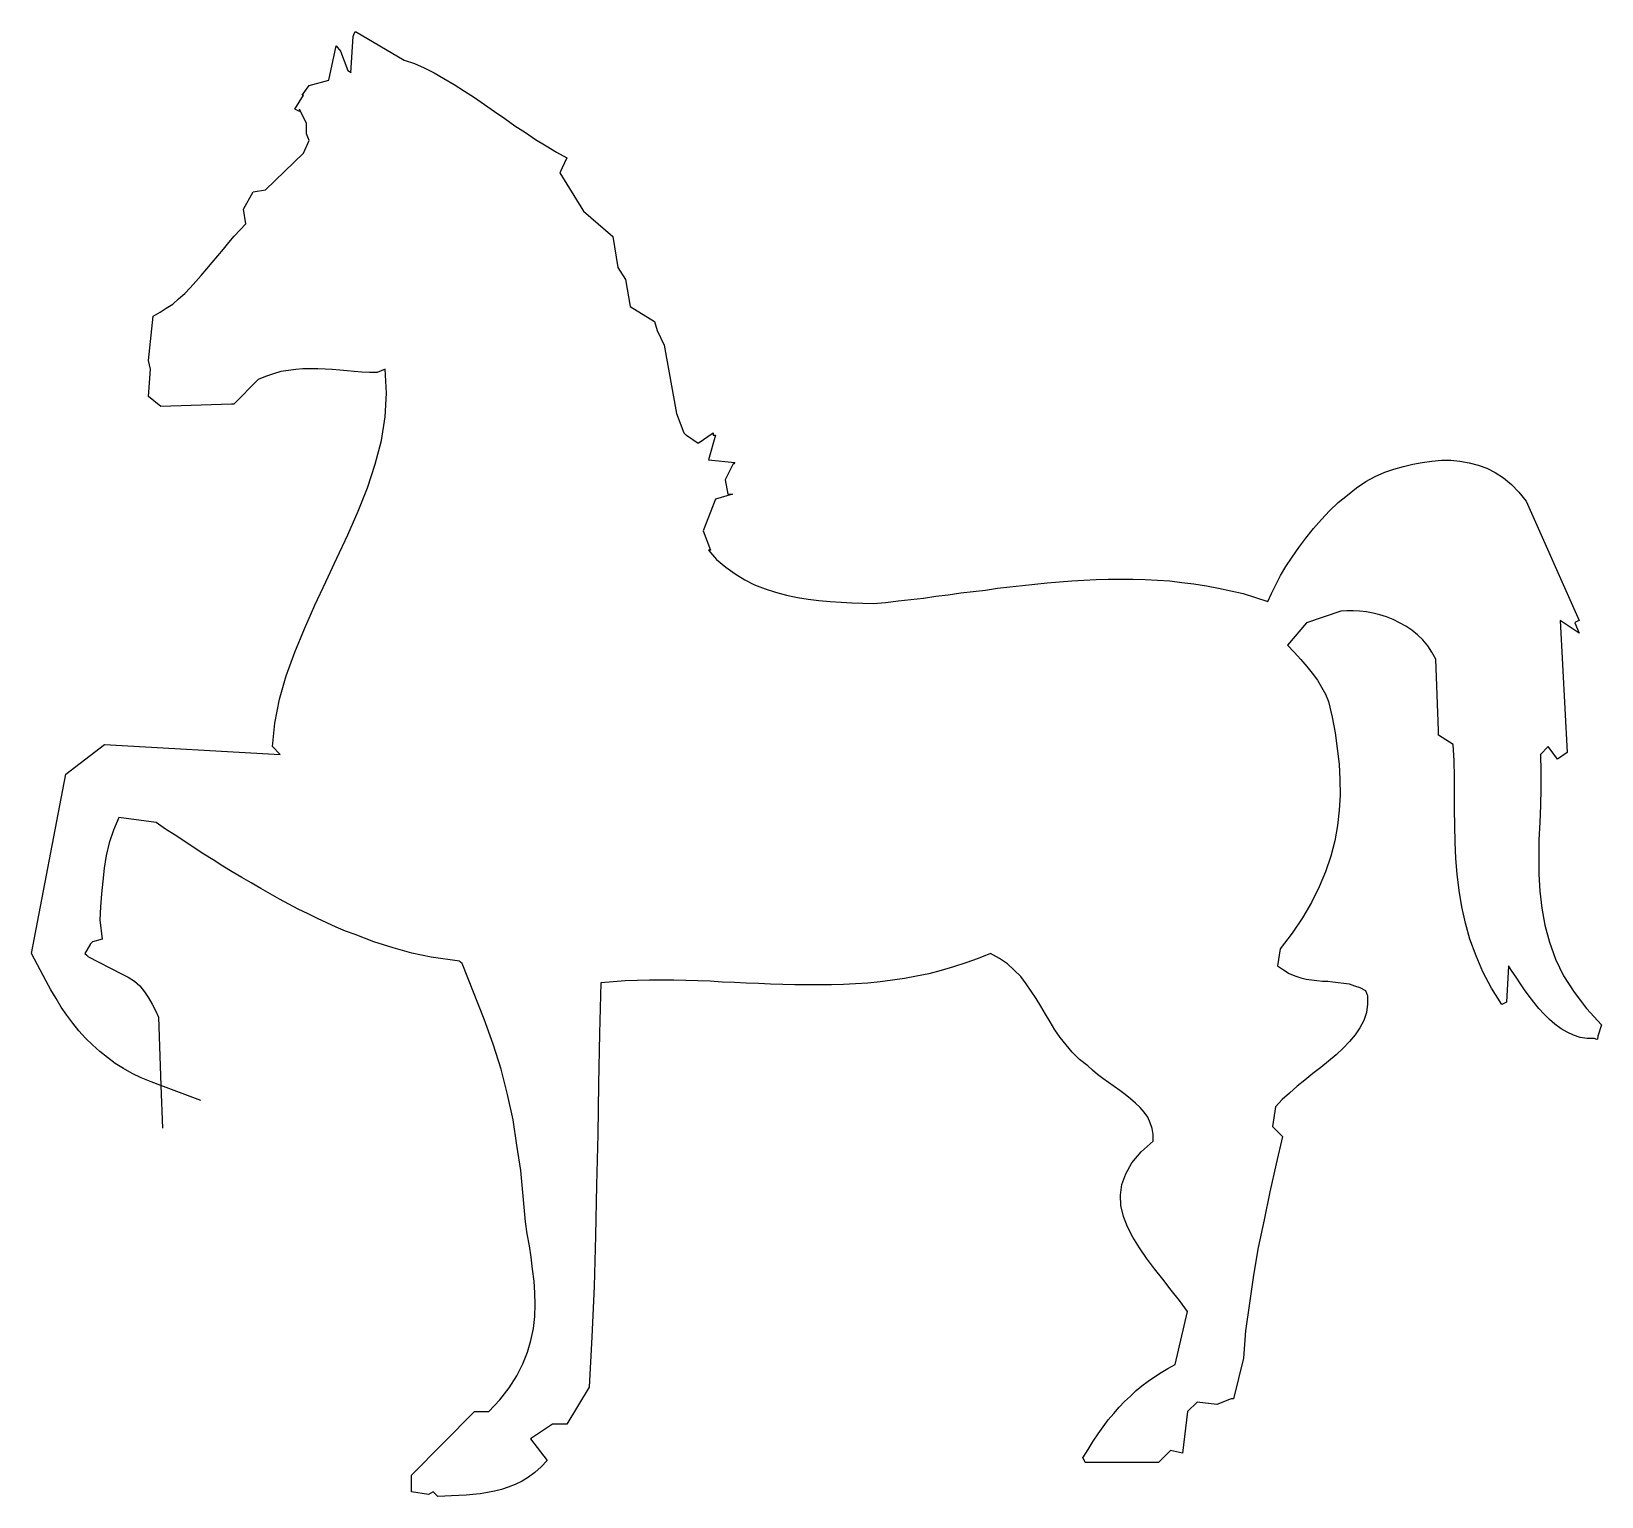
# Model space of a CAD drawing. Header units: metres. Extents: x 0 to 110, y -103 to 0.
import ezdxf

# ---------------------------------------------------------------- set-up
doc = ezdxf.new("R2010")
doc.units = ezdxf.units.M

msp = doc.modelspace()

# ---------------------------------------------------------------- linework, layer by layer
at = {"layer": 'CUT'}
for p, q in [((22.74, -0.05), (22.77, 0)), ((22.77, 0), (26.2, -2.01)), ((20.89, -3.43), (21.42, -1.02)), ((21.42, -1.02), (21.72, -1.4)), ((22.44, -2.9), (22.61, -0.36)), ((22.61, -0.36), (22.69, -0.15)), ((22.69, -0.15), (22.74, -0.05)), ((21.72, -1.4), (22.23, -2.74)), ((26.2, -2.01), (26.91, -2.26)), ((22.23, -2.74), (22.36, -2.82)), ((22.36, -2.82), (22.41, -2.87)), ((22.41, -2.87), (22.44, -2.9)), ((26.91, -2.26), (27.59, -2.57)), ((27.59, -2.57), (28.31, -2.92)), ((28.31, -2.92), (28.99, -3.3)), ((28.99, -3.3), (29.7, -3.74)), ((19.03, -4.47), (19.51, -3.79)), ((19.51, -3.79), (20.89, -3.43)), ((29.7, -3.74), (30.42, -4.19)), ((30.42, -4.19), (31.13, -4.65)), ((18.5, -5.46), (19.13, -4.47)), ((18.83, -5.62), (18.5, -5.46)), ((19.34, -6.48), (18.83, -5.46)), ((18.83, -5.46), (18.83, -5.54)), ((19.06, -4.47), (19.03, -4.47)), ((19.08, -4.47), (19.06, -4.47)), ((19.13, -4.47), (19.08, -4.47)), ((31.13, -4.65), (31.84, -5.13)), ((31.84, -5.13), (32.55, -5.64)), ((18.83, -5.54), (18.83, -5.59)), ((18.83, -5.59), (18.83, -5.62)), ((19.34, -7.19), (19.34, -6.48)), ((32.55, -5.64), (33.26, -6.12)), ((33.26, -6.12), (33.97, -6.63)), ((19.13, -8.56), (19.51, -7.67)), ((19.51, -7.67), (19.34, -7.19)), ((33.97, -6.63), (34.71, -7.11)), ((34.71, -7.11), (35.42, -7.6)), ((35.42, -7.6), (36.16, -8.05)), ((16.46, -11.13), (19.13, -8.56)), ((36.16, -8.05), (36.89, -8.49)), ((36.89, -8.49), (37.63, -8.89)), ((37.63, -8.89), (37.12, -9.94)), ((37.12, -9.94), (38.8, -12.63)), ((14.91, -12.48), (15.58, -11.28)), ((15.58, -11.28), (16.46, -11.13)), ((15.07, -13.52), (14.91, -12.48)), ((38.8, -12.63), (40.86, -14.41)), ((14.25, -14.38), (14.66, -13.95)), ((14.66, -13.95), (15.07, -13.52)), ((13.09, -15.78), (13.49, -15.3)), ((13.49, -15.3), (13.87, -14.84)), ((13.87, -14.84), (14.25, -14.38)), ((40.86, -14.41), (41.21, -16.59)), ((12.32, -16.69), (12.7, -16.24)), ((12.7, -16.24), (13.09, -15.78)), ((11.15, -18.02), (11.56, -17.58)), ((11.56, -17.58), (11.94, -17.15)), ((11.94, -17.15), (12.32, -16.69)), ((41.21, -16.59), (41.75, -17.43)), ((41.75, -17.43), (42.08, -19.34)), ((10.34, -18.8), (10.77, -18.42)), ((10.77, -18.42), (11.15, -18.02)), ((8.56, -20), (9.05, -19.74)), ((9.05, -19.74), (9.48, -19.46)), ((9.48, -19.46), (9.93, -19.16)), ((9.93, -19.16), (10.34, -18.8)), ((42.08, -19.34), (43.78, -20.38)), ((8.23, -23.12), (8.56, -20)), ((43.78, -20.38), (43.98, -21.01)), ((43.98, -21.01), (44.47, -22.06)), ((44.47, -22.06), (45.33, -26.86)), ((8.38, -23.73), (8.23, -23.12)), ((8.23, -25.66), (8.38, -23.73)), ((16.46, -24.24), (15.93, -24.47)), ((17, -24.06), (16.46, -24.24)), ((17.53, -23.91), (17, -24.06)), ((18.07, -23.83), (17.53, -23.91)), ((18.57, -23.76), (18.07, -23.83)), ((19.08, -23.71), (18.57, -23.76)), ((19.62, -23.71), (19.08, -23.71)), ((20.12, -23.71), (19.62, -23.71)), ((20.63, -23.73), (20.12, -23.71)), ((21.14, -23.76), (20.63, -23.73)), ((21.67, -23.81), (21.14, -23.76)), ((22.18, -23.86), (21.67, -23.81)), ((22.69, -23.89), (22.18, -23.86)), ((23.22, -23.94), (22.69, -23.89)), ((23.76, -23.96), (23.22, -23.94)), ((24.29, -23.96), (23.76, -23.96)), ((24.85, -23.73), (24.29, -23.96)), ((24.95, -25.41), (24.85, -23.73)), ((15.93, -24.47), (14.23, -26.2)), ((9.1, -26.35), (8.23, -25.66)), ((14.05, -26.2), (9.1, -26.35)), ((14.08, -26.2), (14.05, -26.2)), ((14.13, -26.2), (14.08, -26.2)), ((14.23, -26.2), (14.13, -26.2)), ((24.85, -27.09), (24.95, -25.41)), ((24.6, -28.74), (24.85, -27.09)), ((45.33, -26.86), (45.84, -28.2)), ((45.84, -28.2), (45.94, -28.31)), ((45.94, -28.31), (45.99, -28.36)), ((45.99, -28.36), (46.02, -28.38)), ((46.02, -28.38), (46.86, -28.94)), ((46.86, -28.94), (47.9, -28.2)), ((48.07, -28.38), (47.57, -30.11)), ((47.9, -28.2), (47.9, -28.31)), ((47.9, -28.31), (47.9, -28.36)), ((47.9, -28.36), (47.9, -28.38)), ((47.9, -28.38), (48, -28.38)), ((48, -28.38), (48.05, -28.38)), ((48.05, -28.38), (48.07, -28.38)), ((24.16, -30.42), (24.6, -28.74)), ((23.61, -32.07), (24.16, -30.42)), ((47.57, -30.11), (49.42, -30.29)), ((49.27, -30.47), (48.74, -31.51)), ((49.29, -30.44), (49.27, -30.47)), ((49.35, -30.39), (49.29, -30.44)), ((49.42, -30.29), (49.35, -30.39)), ((95.11, -30.97), (95.74, -30.77)), ((95.74, -30.77), (96.4, -30.57)), ((96.4, -30.57), (97.06, -30.42)), ((97.06, -30.42), (97.73, -30.29)), ((97.73, -30.29), (98.39, -30.19)), ((98.39, -30.19), (99.07, -30.14)), ((99.07, -30.14), (99.73, -30.14)), ((99.73, -30.14), (100.37, -30.19)), ((100.37, -30.19), (101.03, -30.31)), ((101.03, -30.31), (101.66, -30.47)), ((101.66, -30.47), (102.27, -30.7)), ((102.27, -30.7), (102.86, -31)), ((48.74, -31.51), (48.94, -32.52)), ((93.1, -32.07), (93.76, -31.64)), ((93.76, -31.64), (94.42, -31.28)), ((94.42, -31.28), (95.11, -30.97)), ((102.86, -31), (103.44, -31.38)), ((103.44, -31.38), (104, -31.84)), ((104, -31.84), (104.51, -32.37)), ((22.97, -33.72), (23.61, -32.07)), ((48.07, -32.86), (47.19, -35.09)), ((49.27, -32.52), (48.07, -32.86)), ((48.94, -32.52), (49.14, -32.52)), ((49.14, -32.52), (49.22, -32.52)), ((49.22, -32.52), (49.27, -32.52)), ((91.83, -33.11), (92.47, -32.58)), ((92.47, -32.58), (93.1, -32.07)), ((104.51, -32.37), (105.02, -33.01)), ((105.02, -33.01), (108.75, -41.39)), ((22.23, -35.37), (22.97, -33.72)), ((90.64, -34.3), (91.22, -33.69)), ((91.22, -33.69), (91.83, -33.11)), ((47.19, -35.09), (47.72, -36.46)), ((89.54, -35.6), (90.08, -34.94)), ((90.08, -34.94), (90.64, -34.3)), ((21.47, -37.02), (22.23, -35.37)), ((88.58, -36.95), (89.06, -36.26)), ((89.06, -36.26), (89.54, -35.6)), ((20.68, -38.67), (21.47, -37.02)), ((47.59, -36.46), (47.57, -36.46)), ((47.57, -36.46), (48.15, -37.1)), ((47.64, -36.46), (47.59, -36.46)), ((47.72, -36.46), (47.64, -36.46)), ((48.15, -37.1), (48.79, -37.66)), ((88.15, -37.61), (88.58, -36.95)), ((48.79, -37.66), (49.45, -38.11)), ((49.45, -38.11), (50.13, -38.55)), ((50.13, -38.55), (50.82, -38.88)), ((73.1, -38.62), (73.94, -38.57)), ((73.94, -38.57), (74.81, -38.52)), ((74.81, -38.52), (75.67, -38.5)), ((75.67, -38.5), (76.53, -38.5)), ((76.53, -38.5), (77.4, -38.5)), ((77.4, -38.5), (78.26, -38.52)), ((78.26, -38.52), (79.12, -38.57)), ((79.12, -38.57), (79.99, -38.62)), ((87.43, -38.88), (87.76, -38.24)), ((87.76, -38.24), (88.15, -37.61)), ((19.92, -40.33), (20.68, -38.67)), ((50.82, -38.88), (51.56, -39.18)), ((51.56, -39.18), (52.29, -39.41)), ((52.29, -39.41), (53.06, -39.61)), ((53.06, -39.61), (53.82, -39.77)), ((62.68, -39.82), (63.55, -39.69)), ((63.55, -39.69), (64.41, -39.59)), ((64.41, -39.59), (65.3, -39.46)), ((65.3, -39.46), (66.17, -39.36)), ((66.17, -39.36), (67.03, -39.26)), ((67.03, -39.26), (67.89, -39.13)), ((67.89, -39.13), (68.76, -39.03)), ((68.76, -39.03), (69.65, -38.93)), ((69.65, -38.93), (70.51, -38.85)), ((70.51, -38.85), (71.37, -38.75)), ((71.37, -38.75), (72.24, -38.67)), ((72.24, -38.67), (73.1, -38.62)), ((79.99, -38.62), (80.83, -38.72)), ((80.83, -38.72), (81.69, -38.83)), ((81.69, -38.83), (82.56, -38.95)), ((82.56, -38.95), (83.42, -39.13)), ((83.42, -39.13), (84.28, -39.31)), ((84.28, -39.31), (85.15, -39.51)), ((85.15, -39.51), (86.01, -39.77)), ((86.88, -40.05), (87.13, -39.49)), ((87.13, -39.49), (87.43, -38.88)), ((19.18, -41.98), (19.92, -40.33)), ((53.82, -39.77), (54.58, -39.89)), ((54.58, -39.89), (55.34, -40)), ((55.34, -40), (56.13, -40.05)), ((56.13, -40.05), (56.89, -40.1)), ((56.89, -40.1), (57.65, -40.15)), ((57.65, -40.15), (58.42, -40.17)), ((58.42, -40.17), (59.15, -40.2)), ((59.15, -40.2), (60.04, -40.12)), ((60.04, -40.12), (60.91, -40.02)), ((60.91, -40.02), (61.8, -39.92)), ((61.8, -39.92), (62.68, -39.82)), ((86.01, -39.77), (86.88, -40.05)), ((92.01, -40.73), (89.59, -41.55)), ((92.44, -40.71), (92.01, -40.73)), ((92.87, -40.71), (92.44, -40.71)), ((93.33, -40.73), (92.87, -40.71)), ((93.81, -40.78), (93.33, -40.73)), ((94.27, -40.88), (93.81, -40.78)), ((89.59, -41.55), (88.25, -43.12)), ((94.75, -40.99), (94.27, -40.88)), ((95.21, -41.14), (94.75, -40.99)), ((95.69, -41.32), (95.21, -41.14)), ((96.12, -41.55), (95.69, -41.32)), ((96.58, -41.8), (96.12, -41.55)), ((96.99, -42.08), (96.58, -41.8)), ((108.75, -42.28), (107.41, -41.39)), ((107.41, -41.39), (107.91, -50.67)), ((108.5, -41.52), (108.45, -41.55)), ((108.45, -41.55), (108.75, -42.28)), ((108.58, -41.47), (108.5, -41.52)), ((108.75, -41.39), (108.58, -41.47)), ((18.5, -43.63), (19.18, -41.98)), ((97.39, -42.41), (96.99, -42.08)), ((97.78, -42.76), (97.39, -42.41)), ((98.11, -43.17), (97.78, -42.76)), ((17.91, -45.28), (18.5, -43.63)), ((88.25, -43.12), (88.73, -43.63)), ((88.73, -43.63), (89.19, -44.14)), ((98.41, -43.63), (98.11, -43.17)), ((98.69, -44.11), (98.41, -43.63)), ((98.87, -49.12), (98.69, -44.11)), ((89.19, -44.14), (89.62, -44.62)), ((89.62, -44.62), (90, -45.1)), ((90, -45.1), (90.36, -45.59)), ((17.43, -46.93), (17.91, -45.28)), ((90.36, -45.59), (90.66, -46.07)), ((90.66, -46.07), (90.92, -46.58)), ((17.1, -48.61), (17.43, -46.93)), ((90.92, -46.58), (91.14, -47.08)), ((91.14, -47.08), (91.4, -48.2)), ((91.4, -48.2), (91.6, -49.3)), ((16.95, -50.26), (17.1, -48.61)), ((91.6, -49.3), (91.75, -50.39)), ((98.87, -49.17), (98.87, -49.12)), ((98.87, -49.24), (98.87, -49.17)), ((98.87, -49.45), (98.87, -49.24)), ((99.91, -50.11), (98.87, -49.45)), ((2.41, -52.19), (5.13, -50.11)), ((5.13, -50.11), (17.48, -50.82)), ((17.48, -50.82), (16.95, -50.26)), ((91.75, -50.39), (91.88, -51.48)), ((99.96, -51.25), (99.91, -50.11)), ((106.57, -50.26), (106.03, -50.82)), ((107.23, -51.15), (106.57, -50.26)), ((107.91, -50.67), (107.23, -51.15)), ((91.88, -51.48), (91.93, -52.57)), ((99.99, -52.39), (99.96, -51.25)), ((106.03, -50.82), (106.06, -52.01)), ((0, -64.79), (2.41, -52.19)), ((91.93, -52.57), (91.96, -53.66)), ((99.99, -53.54), (99.99, -52.39)), ((106.06, -52.01), (106.06, -53.21)), ((91.96, -53.66), (91.88, -54.73)), ((99.99, -54.68), (99.99, -53.54)), ((106.06, -53.21), (106.03, -54.4)), ((91.88, -54.73), (91.78, -55.8)), ((100.01, -55.82), (99.99, -54.68)), ((106.03, -54.4), (105.98, -55.6)), ((5.77, -56.13), (5.46, -57.02)), ((6.15, -55.24), (5.77, -56.13)), ((8.77, -55.6), (6.15, -55.24)), ((9.43, -56.05), (8.77, -55.6)), ((10.11, -56.49), (9.43, -56.05)), ((91.78, -55.8), (91.58, -56.89)), ((100.04, -56.97), (100.01, -55.82)), ((105.98, -55.6), (105.93, -56.82)), ((5.46, -57.02), (5.26, -57.91)), ((10.77, -56.92), (10.11, -56.49)), ((11.43, -57.37), (10.77, -56.92)), ((12.12, -57.81), (11.43, -57.37)), ((91.58, -56.89), (91.3, -57.96)), ((100.09, -58.11), (100.04, -56.97)), ((105.93, -56.82), (105.91, -58.01)), ((5.26, -57.91), (5.11, -58.8)), ((12.78, -58.21), (12.12, -57.81)), ((13.44, -58.65), (12.78, -58.21)), ((91.3, -57.96), (90.94, -59.05)), ((100.19, -59.23), (100.09, -58.11)), ((105.91, -58.01), (105.93, -59.23)), ((5.11, -58.8), (5.01, -59.71)), ((14.1, -59.05), (13.44, -58.65)), ((14.79, -59.46), (14.1, -59.05)), ((15.45, -59.84), (14.79, -59.46)), ((90.94, -59.05), (90.48, -60.12)), ((100.32, -60.37), (100.19, -59.23)), ((105.93, -59.23), (105.98, -60.42)), ((4.93, -60.6), (4.85, -61.52)), ((5.01, -59.71), (4.93, -60.6)), ((16.11, -60.22), (15.45, -59.84)), ((16.77, -60.6), (16.11, -60.22)), ((17.43, -60.98), (16.77, -60.6)), ((90.48, -60.12), (89.95, -61.21)), ((100.52, -61.52), (100.32, -60.37)), ((105.98, -60.42), (106.14, -61.62)), ((4.85, -61.52), (4.8, -62.43)), ((18.09, -61.34), (17.43, -60.98)), ((18.75, -61.67), (18.09, -61.34)), ((19.44, -62), (18.75, -61.67)), ((89.95, -61.21), (89.31, -62.28)), ((100.77, -62.66), (100.52, -61.52)), ((106.14, -61.62), (106.34, -62.81)), ((4.8, -62.43), (4.98, -63.8)), ((20.1, -62.33), (19.44, -62)), ((20.76, -62.63), (20.1, -62.33)), ((21.42, -62.94), (20.76, -62.63)), ((89.31, -62.28), (88.58, -63.37)), ((101.08, -63.8), (100.77, -62.66)), ((106.34, -62.81), (106.67, -64.01)), ((4.29, -63.98), (4.19, -64.08)), ((4.98, -63.8), (4.29, -63.98)), ((22.08, -63.22), (21.42, -62.94)), ((22.74, -63.47), (22.08, -63.22)), ((23.4, -63.73), (22.74, -63.47)), ((24.06, -63.98), (23.4, -63.73)), ((24.75, -64.18), (24.06, -63.98)), ((88.58, -63.37), (87.74, -64.46)), ((101.51, -64.95), (101.08, -63.8)), ((1.04, -66.73), (0, -64.79)), ((4.12, -64.16), (3.76, -64.79)), ((3.76, -64.79), (3.89, -64.92)), ((3.89, -64.92), (3.94, -64.97)), ((3.94, -64.97), (3.96, -65)), ((3.96, -65), (6.33, -66.22)), ((4.14, -64.13), (4.12, -64.16)), ((4.19, -64.08), (4.14, -64.13)), ((25.41, -64.39), (24.75, -64.18)), ((26.07, -64.59), (25.41, -64.39)), ((26.73, -64.77), (26.07, -64.59)), ((27.42, -64.92), (26.73, -64.77)), ((28.08, -65.05), (27.42, -64.92)), ((28.74, -65.15), (28.08, -65.05)), ((67.38, -64.79), (66.52, -65.15)), ((68.02, -65.15), (67.38, -64.79)), ((87.74, -64.46), (87.56, -65.66)), ((101.99, -66.09), (101.51, -64.95)), ((106.67, -64.01), (107.1, -65.2)), ((29.42, -65.25), (28.74, -65.15)), ((30.08, -65.33), (29.42, -65.25)), ((30.11, -65.35), (30.08, -65.33)), ((30.16, -65.4), (30.11, -65.35)), ((30.26, -65.51), (30.16, -65.4)), ((31.81, -69.42), (30.26, -65.51)), ((63.93, -65.99), (63.06, -66.22)), ((64.79, -65.73), (63.93, -65.99)), ((65.66, -65.45), (64.79, -65.73)), ((66.52, -65.15), (65.66, -65.45)), ((68.58, -65.53), (68.02, -65.15)), ((69.06, -65.96), (68.58, -65.53)), ((69.52, -66.42), (69.06, -65.96)), ((87.56, -65.66), (87.97, -65.94)), ((87.97, -65.94), (88.37, -66.19)), ((88.37, -66.19), (88.78, -66.37)), ((102.6, -67.23), (101.99, -66.09)), ((103.8, -65.66), (103.65, -68.22)), ((104.05, -66.06), (103.8, -65.66)), ((104.33, -66.47), (104.05, -66.06)), ((107.1, -65.2), (107.66, -66.37)), ((1.37, -67.36), (1.04, -66.73)), ((6.33, -66.22), (6.81, -66.45)), ((6.81, -66.45), (7.24, -66.75)), ((7.24, -66.75), (7.62, -67.08)), ((7.62, -67.08), (7.95, -67.49)), ((40.02, -66.85), (39.92, -70.41)), ((40.88, -66.78), (40.02, -66.85)), ((41.72, -66.72), (40.88, -66.78)), ((42.59, -66.7), (41.72, -66.72)), ((43.42, -66.67), (42.59, -66.7)), ((44.29, -66.67), (43.42, -66.67)), ((45.13, -66.67), (44.29, -66.67)), ((45.99, -66.7), (45.13, -66.67)), ((46.83, -66.72), (45.99, -66.7)), ((47.69, -66.75), (46.83, -66.72)), ((48.53, -66.8), (47.69, -66.75)), ((49.4, -66.83), (48.53, -66.8)), ((50.23, -66.88), (49.4, -66.83)), ((51.1, -66.9), (50.23, -66.88)), ((51.94, -66.95), (51.1, -66.9)), ((52.8, -66.98), (51.94, -66.95)), ((53.64, -67), (52.8, -66.98)), ((54.5, -67), (53.64, -67)), ((55.34, -67), (54.5, -67)), ((56.21, -67), (55.34, -67)), ((57.07, -66.98), (56.21, -67)), ((57.91, -66.93), (57.07, -66.98)), ((58.77, -66.88), (57.91, -66.93)), ((59.63, -66.78), (58.77, -66.88)), ((60.5, -66.67), (59.63, -66.78)), ((61.34, -66.55), (60.5, -66.67)), ((62.2, -66.39), (61.34, -66.55)), ((63.06, -66.22), (62.2, -66.39)), ((69.9, -66.93), (69.52, -66.42)), ((70.26, -67.44), (69.9, -66.93)), ((88.78, -66.37), (89.19, -66.5)), ((89.19, -66.5), (89.57, -66.6)), ((89.57, -66.6), (89.95, -66.65)), ((89.95, -66.65), (90.33, -66.7)), ((90.33, -66.7), (90.71, -66.73)), ((90.71, -66.73), (91.09, -66.75)), ((91.09, -66.75), (91.45, -66.78)), ((91.45, -66.78), (91.83, -66.83)), ((91.83, -66.83), (92.21, -66.88)), ((92.21, -66.88), (92.59, -66.93)), ((92.59, -66.93), (92.97, -67.06)), ((92.97, -67.06), (93.35, -67.18)), ((93.35, -67.18), (93.74, -67.39)), ((103.32, -68.38), (102.6, -67.23)), ((104.64, -66.93), (104.33, -66.47)), ((104.92, -67.36), (104.64, -66.93)), ((107.66, -66.37), (108.4, -67.51)), ((1.73, -67.97), (1.37, -67.36)), ((2.08, -68.56), (1.73, -67.97)), ((7.95, -67.49), (8.23, -67.92)), ((8.23, -67.92), (8.49, -68.35)), ((8.49, -68.35), (8.71, -68.81)), ((70.61, -67.97), (70.26, -67.44)), ((70.92, -68.5), (70.61, -67.97)), ((93.74, -67.39), (93.81, -67.59)), ((93.81, -67.59), (93.86, -67.69)), ((93.89, -68.35), (93.81, -68.94)), ((93.86, -67.69), (93.89, -67.74)), ((93.89, -67.74), (93.89, -68.35)), ((103.65, -68.22), (103.32, -68.38)), ((105.25, -67.79), (104.92, -67.36)), ((105.58, -68.22), (105.25, -67.79)), ((105.93, -68.66), (105.58, -68.22)), ((108.4, -67.51), (109.26, -68.66)), ((2.49, -69.14), (2.08, -68.56)), ((2.9, -69.7), (2.49, -69.14)), ((8.71, -68.81), (8.92, -69.27)), ((8.92, -69.27), (9.1, -74.07)), ((32.45, -71.17), (31.81, -69.42)), ((71.25, -69.06), (70.92, -68.5)), ((71.58, -69.6), (71.25, -69.06)), ((93.63, -69.5), (93.35, -70.03)), ((93.81, -68.94), (93.63, -69.5)), ((106.29, -69.06), (105.93, -68.66)), ((106.67, -69.44), (106.29, -69.06)), ((107.05, -69.77), (106.67, -69.44)), ((109.26, -68.66), (110.33, -69.8)), ((3.33, -70.23), (2.9, -69.7)), ((3.81, -70.74), (3.33, -70.23)), ((39.92, -70.41), (39.84, -73.97)), ((71.91, -70.15), (71.58, -69.6)), ((72.29, -70.69), (71.91, -70.15)), ((93.02, -70.51), (92.62, -70.99)), ((93.35, -70.03), (93.02, -70.51)), ((107.48, -70.08), (107.05, -69.77)), ((107.91, -70.33), (107.48, -70.08)), ((108.35, -70.54), (107.91, -70.33)), ((108.83, -70.69), (108.35, -70.54)), ((110.07, -70.61), (110.05, -70.82)), ((110.33, -69.8), (110.07, -70.61)), ((4.29, -71.22), (3.81, -70.74)), ((4.8, -71.68), (4.29, -71.22)), ((5.34, -72.11), (4.8, -71.68)), ((33.01, -72.93), (32.45, -71.17)), ((72.7, -71.22), (72.29, -70.69)), ((73.13, -71.73), (72.7, -71.22)), ((92.16, -71.45), (91.68, -71.91)), ((92.62, -70.99), (92.16, -71.45)), ((109.31, -70.77), (108.83, -70.69)), ((109.82, -70.77), (109.31, -70.77)), ((109.87, -70.79), (109.82, -70.77)), ((109.97, -70.84), (109.87, -70.79)), ((110.05, -70.82), (109.97, -70.84)), ((5.89, -72.52), (5.34, -72.11)), ((6.48, -72.87), (5.89, -72.52)), ((73.64, -72.24), (73.13, -71.73)), ((74.22, -72.7), (73.64, -72.24)), ((74.55, -73), (74.22, -72.7)), ((90.61, -72.8), (90.05, -73.23)), ((91.14, -72.37), (90.61, -72.8)), ((91.68, -71.91), (91.14, -72.37)), ((7.09, -73.23), (6.48, -72.87)), ((7.72, -73.54), (7.09, -73.23)), ((8.41, -73.81), (7.72, -73.54)), ((9.1, -74.07), (8.41, -73.81)), ((33.46, -74.7), (33.01, -72.93)), ((74.91, -73.31), (74.55, -73)), ((75.29, -73.59), (74.91, -73.31)), ((75.69, -73.86), (75.29, -73.59)), ((76.07, -74.14), (75.69, -73.86)), ((89.47, -73.69), (88.93, -74.12)), ((90.05, -73.23), (89.47, -73.69)), ((11.91, -75.13), (9.1, -74.07)), ((9.1, -74.07), (9.21, -77.07)), ((33.85, -76.48), (33.46, -74.7)), ((39.84, -73.97), (39.79, -77.52)), ((76.48, -74.42), (76.07, -74.14)), ((76.86, -74.7), (76.48, -74.42)), ((77.24, -75.01), (76.86, -74.7)), ((77.57, -75.31), (77.24, -75.01)), ((88.4, -74.6), (87.89, -75.06)), ((88.93, -74.12), (88.4, -74.6)), ((77.9, -75.62), (77.57, -75.31)), ((78.18, -75.95), (77.9, -75.62)), ((78.44, -76.3), (78.18, -75.95)), ((87.41, -75.57), (87.21, -76.96)), ((87.89, -75.06), (87.41, -75.57)), ((34.12, -78.26), (33.85, -76.48)), ((78.62, -76.69), (78.44, -76.3)), ((78.74, -77.09), (78.62, -76.69)), ((78.82, -77.52), (78.74, -77.09)), ((87.21, -76.96), (87.92, -77.65)), ((34.38, -80.04), (34.12, -78.26)), ((39.79, -77.52), (39.71, -81.08)), ((77.98, -78.74), (78.82, -77.98)), ((78.82, -77.98), (78.82, -77.52)), ((87.92, -77.65), (87.46, -79.58)), ((77.32, -79.51), (77.98, -78.74)), ((34.56, -81.84), (34.38, -80.04)), ((76.63, -81.03), (76.89, -80.27)), ((76.89, -80.27), (77.32, -79.51)), ((87.46, -79.58), (87.03, -81.54)), ((39.71, -81.08), (39.64, -84.64)), ((76.53, -81.77), (76.63, -81.03)), ((87.03, -81.54), (86.62, -83.5)), ((34.71, -83.65), (34.56, -81.84)), ((76.56, -82.5), (76.53, -81.77)), ((76.74, -83.27), (76.56, -82.5)), ((34.84, -84.49), (34.71, -83.65)), ((77.01, -84), (76.74, -83.27)), ((86.62, -83.5), (86.21, -85.45)), ((34.99, -85.33), (34.84, -84.49)), ((39.64, -84.64), (39.54, -88.2)), ((77.4, -84.74), (77.01, -84)), ((77.85, -85.48), (77.4, -84.74)), ((35.12, -86.14), (34.99, -85.33)), ((78.36, -86.21), (77.85, -85.48)), ((86.21, -85.45), (85.86, -87.41)), ((35.22, -86.98), (35.12, -86.14)), ((35.32, -87.82), (35.22, -86.98)), ((78.92, -86.95), (78.36, -86.21)), ((79.51, -87.69), (78.92, -86.95)), ((35.37, -88.65), (35.32, -87.82)), ((39.54, -88.2), (39.38, -91.73)), ((80.09, -88.45), (79.51, -87.69)), ((85.86, -87.41), (85.58, -89.36)), ((35.4, -89.47), (35.37, -88.65)), ((80.67, -89.19), (80.09, -88.45)), ((81.23, -89.95), (80.67, -89.19)), ((85.58, -89.36), (85.32, -91.3)), ((35.27, -91.14), (35.37, -90.31)), ((35.37, -90.31), (35.4, -89.47)), ((80.37, -93.68), (81.23, -89.95)), ((35.09, -91.98), (35.27, -91.14)), ((85.32, -91.3), (85.17, -93.23)), ((34.86, -92.8), (35.09, -91.98)), ((39.38, -91.73), (39.18, -95.26)), ((34.1, -94.47), (34.53, -93.63)), ((34.53, -93.63), (34.86, -92.8)), ((79.86, -93.96), (80.37, -93.68)), ((85.17, -93.23), (84.46, -96.1)), ((33.57, -95.31), (34.1, -94.47)), ((78.03, -95.18), (78.46, -94.85)), ((78.46, -94.85), (78.92, -94.55)), ((78.92, -94.55), (79.38, -94.24)), ((79.38, -94.24), (79.86, -93.96)), ((32.91, -96.15), (33.57, -95.31)), ((39.18, -95.26), (37.63, -97.88)), ((76.81, -96.28), (77.22, -95.9)), ((77.22, -95.9), (77.62, -95.51)), ((77.62, -95.51), (78.03, -95.18)), ((26.71, -101.46), (31.13, -96.99)), ((31.13, -96.99), (32.14, -96.99)), ((32.14, -96.99), (32.91, -96.15)), ((76.05, -97.11), (76.43, -96.68)), ((76.43, -96.68), (76.81, -96.28)), ((81.23, -96.99), (80.88, -99.91)), ((81.92, -96.33), (81.23, -96.99)), ((83.29, -96.48), (81.92, -96.33)), ((84.31, -96.1), (83.29, -96.48)), ((84.33, -96.1), (84.31, -96.1)), ((84.38, -96.1), (84.33, -96.1)), ((84.46, -96.1), (84.38, -96.1)), ((36.61, -97.88), (35.06, -98.89)), ((37.63, -97.88), (36.61, -97.88)), ((74.96, -98.54), (75.31, -98.06)), ((75.31, -98.06), (75.67, -97.57)), ((75.67, -97.57), (76.05, -97.11)), ((35.06, -98.89), (36.23, -100.42)), ((74.25, -99.66), (74.6, -99.07)), ((74.6, -99.07), (74.96, -98.54)), ((73.89, -100.24), (74.25, -99.66)), ((73.91, -100.29), (73.89, -100.24)), ((73.97, -100.37), (73.91, -100.29)), ((74.04, -100.57), (73.97, -100.37)), ((80.04, -99.71), (79.2, -100.57)), ((80.88, -99.91), (80.04, -99.71)), ((26.71, -102.63), (26.71, -101.46)), ((35.37, -101.26), (34.94, -101.59)), ((35.83, -100.88), (35.37, -101.26)), ((36.23, -100.42), (35.83, -100.88)), ((79.2, -100.57), (74.04, -100.57)), ((32.55, -102.58), (32.04, -102.68)), ((33.03, -102.45), (32.55, -102.58)), ((33.51, -102.3), (33.03, -102.45)), ((34, -102.1), (33.51, -102.3)), ((34.48, -101.87), (34, -102.1)), ((34.94, -101.59), (34.48, -101.87)), ((27.9, -102.81), (26.71, -102.63)), ((28.23, -102.63), (27.9, -102.81)), ((28.56, -102.96), (28.23, -102.63)), ((29.04, -102.93), (28.56, -102.96)), ((29.52, -102.91), (29.04, -102.93)), ((30.03, -102.88), (29.52, -102.91)), ((30.54, -102.86), (30.03, -102.88)), ((31.02, -102.81), (30.54, -102.86)), ((31.53, -102.76), (31.02, -102.81)), ((32.04, -102.68), (31.53, -102.76))]:
    msp.add_line(p, q, dxfattribs=at)

doc.saveas('drawing.dxf')
